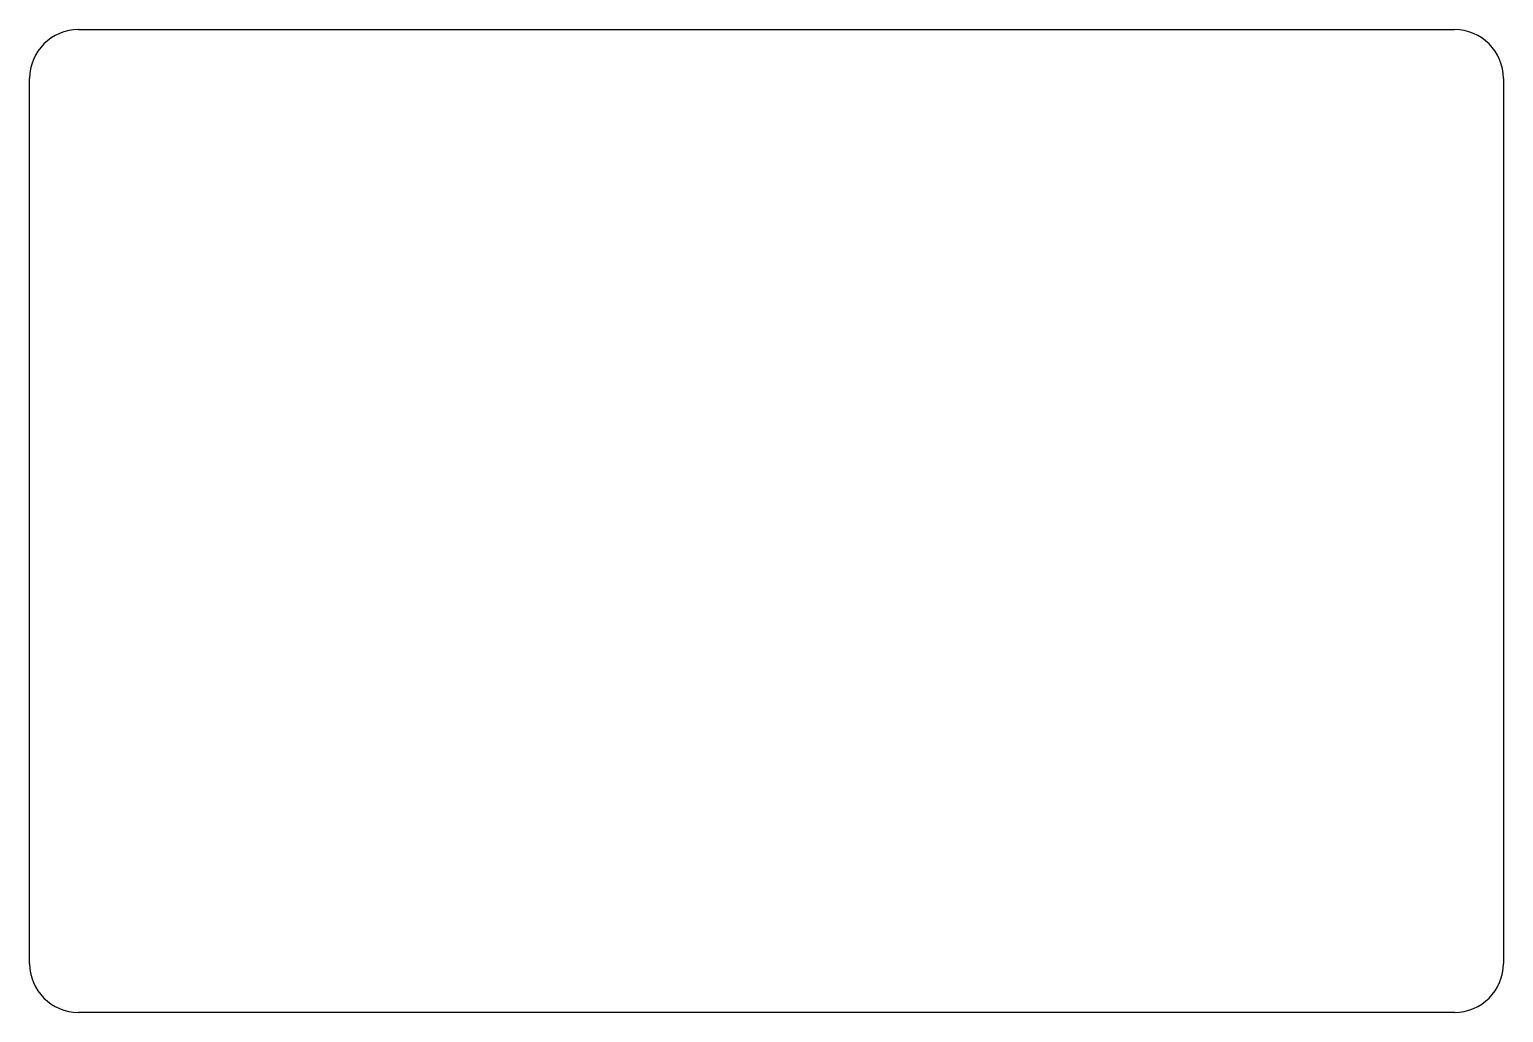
# Model space of a CAD drawing. Header units: millimetres. Extents: x -24.2 to 65.8, y -14.7 to 45.3.
import ezdxf

# ---------------------------------------------------------------- set-up
doc = ezdxf.new("R2010")
doc.units = ezdxf.units.MM
doc.layers.get('0').update_dxf_attribs({"linetype": 'CONTINUOUS'})

msp = doc.modelspace()

# ---------------------------------------------------------------- linework, layer by layer
for p, q in [((-21.174, 45.286), (62.826, 45.286)), ((-24.174, -11.714), (-24.174, 42.286)), ((65.826, 42.286), (65.826, -11.714)), ((62.826, -14.714), (-21.174, -14.714))]:
    msp.add_line(p, q)
for centre, start, end in [((-21.174, 42.286), 90, 180), ((62.826, 42.286), 0, 90), ((-21.174, -11.714), 180, 270), ((62.826, -11.714), 270, 360)]:
    msp.add_arc(centre, 3, start, end)

doc.saveas('drawing.dxf')
